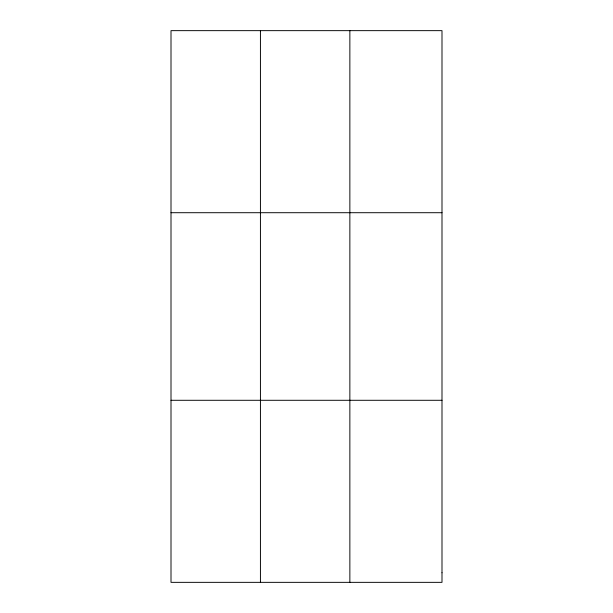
<?xml version="1.0" encoding="UTF-8"?>
<svg xmlns="http://www.w3.org/2000/svg" width="613" height="613" viewBox="0 0 613 613"><rect width="100%" height="100%" fill="white"/><g stroke="black" fill="none" stroke-linecap="round" stroke-linejoin="round"><path stroke-width="0.92" d="M260.433 30.65L260.433 582.35M349.862 30.65L349.862 582.35M171.004 212.711L441.996 212.711M171.004 400.289L441.996 400.289M441.996 572.764L441.996 582.35L171.004 582.35L171.004 30.65L441.996 30.65L441.996 572.764"/></g></svg>
